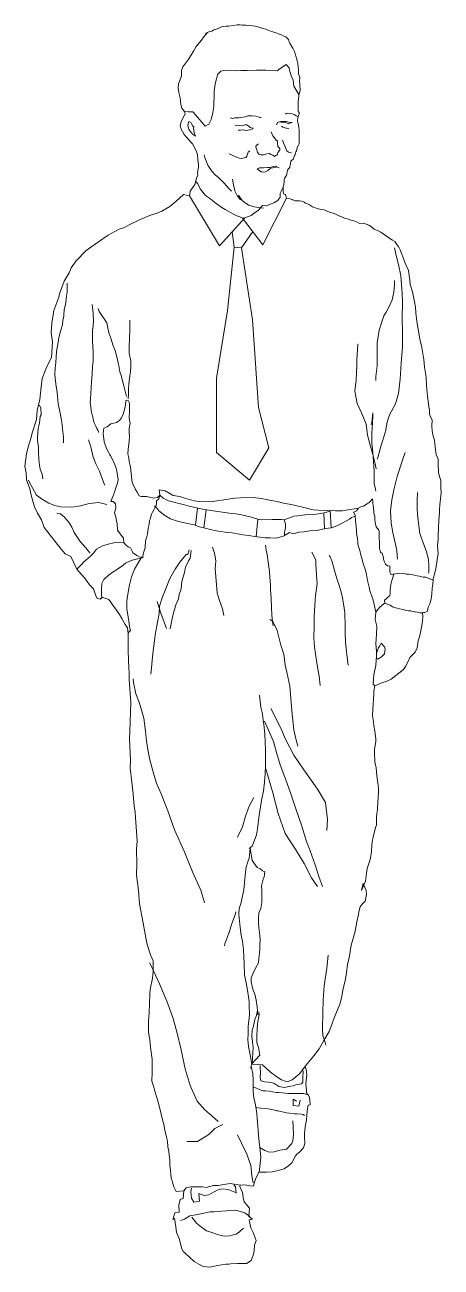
# Model space of a CAD drawing. Header units: millimetres. Extents: x 1877.21 to 1877.81, y 899.86 to 901.64.
import ezdxf

# ---------------------------------------------------------------- set-up
doc = ezdxf.new("R2010")
doc.units = ezdxf.units.MM
doc.layers.get('0').update_dxf_attribs({"lineweight": 9})

# ---------------------------------------------------------------- blocks, each defined once
blk = doc.blocks.new('A$C30DF42F8')
for p, q in [((0.2783, 1.4616), (0.2354, 1.5331)), ((0.3404, 1.4627), (0.3739, 1.5295)), ((0.3147, 1.5014), (0.2783, 1.4616)), ((0.3114, 1.5009), (0.3404, 1.4627)), ((0.2993, 1.4595), (0.2965, 1.4815)), ((0.3259, 1.4818), (0.3099, 1.4585)), ((0.3099, 1.4585), (0.2993, 1.4595)), ((0.247, 1.0862), (0.2442, 1.0616)), ((0.2591, 1.0838), (0.2561, 1.0577)), ((0.3332, 1.0705), (0.3308, 1.0452)), ((0.3824, 1.0738), (0.3706, 1.0694)), ((0.4273, 1.0791), (0.4286, 1.0565)), ((0.4365, 1.0825), (0.438, 1.058)), ((0.3786, 1.0512), (0.3714, 1.0471)), ((0.5059, 0.8706), (0.5102, 0.8734)), ((0.5102, 0.8734), (0.5143, 0.8775)), ((0.5143, 0.8775), (0.515, 0.8843))]:
    blk.add_line(p, q)
for points in [[(0.2585, 1.7641), (0.2594, 1.7655), (0.2632, 1.7674), (0.2649, 1.7679), (0.2674, 1.7685), (0.2704, 1.7704), (0.2729, 1.771), (0.2762, 1.7724), (0.2811, 1.7746), (0.2833, 1.7751), (0.288, 1.7759), (0.291, 1.7759), (0.2982, 1.7765), (0.3037, 1.7776), (0.3078, 1.7776), (0.3114, 1.7773), (0.3158, 1.7773), (0.3257, 1.7762), (0.3299, 1.7759), (0.3332, 1.7746), (0.3403, 1.7724), (0.3444, 1.7713), (0.3467, 1.7704), (0.3511, 1.7685), (0.3544, 1.7674), (0.3601, 1.7657), (0.3629, 1.7646), (0.367, 1.7633), (0.3703, 1.7616), (0.3731, 1.7602), (0.3747, 1.7591), (0.3769, 1.7564), (0.3775, 1.7545), (0.3791, 1.7512), (0.3822, 1.7456), (0.3833, 1.7443), (0.3855, 1.7393), (0.3871, 1.7346), (0.3877, 1.7327), (0.3888, 1.7288), (0.3891, 1.7272), (0.3902, 1.7231), (0.3904, 1.722), (0.391, 1.7173), (0.3913, 1.7126), (0.3915, 1.7107), (0.3915, 1.7087), (0.3915, 1.7074), (0.3932, 1.7024), (0.3932, 1.7021), (0.3929, 1.6975), (0.3932, 1.692), (0.3937, 1.6831), (0.3918, 1.6771), (0.3913, 1.6713), (0.391, 1.6685), (0.391, 1.6644), (0.391, 1.6595), (0.391, 1.6542), (0.3915, 1.6531), (0.3924, 1.652), (0.3924, 1.6501), (0.391, 1.6471), (0.3904, 1.6432), (0.3899, 1.6413), (0.3904, 1.6385), (0.391, 1.6361), (0.3913, 1.6339), (0.3918, 1.6306), (0.3921, 1.627), (0.3921, 1.6212), (0.3924, 1.6187), (0.3924, 1.6165), (0.3924, 1.6116), (0.3924, 1.6074), (0.3915, 1.6052), (0.3896, 1.6022), (0.3885, 1.5975), (0.3877, 1.5959), (0.3863, 1.5923), (0.3852, 1.5895), (0.3841, 1.5859), (0.3802, 1.5824), (0.38, 1.5793), (0.3794, 1.5769), (0.3789, 1.5738), (0.3778, 1.5727), (0.3772, 1.5714), (0.3758, 1.5697), (0.3742, 1.562), (0.3725, 1.5601), (0.3714, 1.5576), (0.3709, 1.5557), (0.3709, 1.5535), (0.3703, 1.5488), (0.3695, 1.546), (0.3695, 1.5441), (0.3695, 1.5422), (0.3695, 1.5389), (0.3698, 1.5356), (0.372, 1.535), (0.3728, 1.5342), (0.3739, 1.5295), (0.378, 1.5292), (0.3805, 1.5281), (0.3824, 1.527), (0.3838, 1.527), (0.3863, 1.5259), (0.3891, 1.5259), (0.3929, 1.5256), (0.3959, 1.5251), (0.3992, 1.5237), (0.4014, 1.5226), (0.4042, 1.5215), (0.407, 1.5199), (0.4111, 1.5171), (0.4193, 1.5144), (0.424, 1.5135), (0.4282, 1.5127), (0.4331, 1.5105), (0.4372, 1.5089), (0.4408, 1.508), (0.4444, 1.5067), (0.4494, 1.5042), (0.4554, 1.5017), (0.4573, 1.5009), (0.4628, 1.4995), (0.4648, 1.4987), (0.4703, 1.497), (0.475, 1.4954), (0.4785, 1.4934), (0.4838, 1.494), (0.4879, 1.4926), (0.492, 1.491), (0.4959, 1.4885), (0.4995, 1.4854), (0.505, 1.4827), (0.5088, 1.481), (0.522, 1.472), (0.5256, 1.4695), (0.5292, 1.4678), (0.532, 1.4631), (0.5347, 1.4593), (0.5369, 1.4557), (0.5391, 1.4494), (0.5421, 1.4417), (0.5438, 1.4367), (0.5487, 1.426), (0.5507, 1.4122), (0.5512, 1.4062), (0.5545, 1.3957), (0.5567, 1.3836), (0.5587, 1.3734), (0.5589, 1.3654), (0.5606, 1.353), (0.5622, 1.3423), (0.5647, 1.3282), (0.5677, 1.3161), (0.5705, 1.2988), (0.5713, 1.2878), (0.5738, 1.2737), (0.5744, 1.261), (0.5757, 1.2467), (0.5777, 1.231), (0.5785, 1.2269), (0.5788, 1.2225), (0.5785, 1.2206), (0.5807, 1.2159), (0.5823, 1.2123), (0.5821, 1.2032), (0.5826, 1.1969), (0.5837, 1.1892), (0.5856, 1.1831), (0.5867, 1.174), (0.5876, 1.1658), (0.5881, 1.163), (0.5912, 1.1559), (0.5912, 1.1493), (0.5914, 1.1377), (0.5923, 1.133), (0.5947, 1.1256), (0.595, 1.1154), (0.5953, 1.1077), (0.5945, 1.0992), (0.5934, 1.0909), (0.5931, 1.0843), (0.5931, 1.0793), (0.592, 1.0689), (0.5917, 1.0576), (0.5912, 1.0463), (0.5912, 1.0422), (0.59, 1.032), (0.5912, 1.021), (0.5898, 1.0119), (0.5876, 0.9992), (0.5854, 0.9901), (0.584, 0.9843), (0.5832, 0.9766), (0.5826, 0.9714), (0.5818, 0.9629), (0.5812, 0.9565), (0.5796, 0.9502), (0.5766, 0.9444), (0.576, 0.9392), (0.5752, 0.9381), (0.5713, 0.9367), (0.57, 0.9367), (0.568, 0.9364), (0.5647, 0.9364), (0.5617, 0.937), (0.5581, 0.9375), (0.5565, 0.9378), (0.5521, 0.9389), (0.5485, 0.9389), (0.5452, 0.9395), (0.5408, 0.9411), (0.5358, 0.9419), (0.5322, 0.9428), (0.5298, 0.9433), (0.5259, 0.945), (0.5223, 0.9472), (0.5187, 0.9488), (0.5146, 0.9499), (0.5143, 0.9543), (0.5163, 0.956), (0.5193, 0.959), (0.522, 0.9604), (0.5223, 0.9642), (0.5226, 0.9692), (0.5229, 0.9733), (0.5237, 0.9791), (0.5251, 0.9841), (0.5264, 0.9868), (0.527, 0.9901), (0.5278, 0.9918), (0.5322, 0.9926), (0.5361, 0.9929), (0.5421, 0.9926), (0.5454, 0.9918), (0.5493, 0.9915), (0.5526, 0.9912), (0.5573, 0.9901), (0.5609, 0.989), (0.5642, 0.9885), (0.5697, 0.9874), (0.5735, 0.9874), (0.5837, 0.9831)], [(0.2285, 1.6537), (0.2247, 1.6584), (0.223, 1.6636), (0.2219, 1.6732), (0.22, 1.6809), (0.2194, 1.687), (0.2197, 1.6933), (0.2238, 1.7043), (0.2241, 1.7123), (0.2258, 1.7173), (0.2346, 1.7288), (0.2412, 1.7401), (0.2448, 1.7465), (0.2525, 1.7556), (0.2558, 1.7602), (0.261, 1.7666)], [(0.2633, 1.6353), (0.2652, 1.6391), (0.2665, 1.6421), (0.2668, 1.6443), (0.2679, 1.6476), (0.269, 1.6515), (0.2701, 1.6611), (0.2704, 1.6666), (0.2709, 1.6746), (0.2709, 1.6829), (0.272, 1.6928), (0.2737, 1.6988), (0.2748, 1.7035), (0.2756, 1.7065), (0.28, 1.7112), (0.2866, 1.7126), (0.2935, 1.7123), (0.3031, 1.7118), (0.3092, 1.7123), (0.3186, 1.7123), (0.3312, 1.7126), (0.3365, 1.7126), (0.3447, 1.7126), (0.3497, 1.7121), (0.3607, 1.7118), (0.3632, 1.7137), (0.3736, 1.7209), (0.378, 1.7162), (0.378, 1.7154), (0.3783, 1.7126), (0.3813, 1.703), (0.3835, 1.6991), (0.3846, 1.6898), (0.392, 1.6777)], [(0.3351, 0.1366), (0.3301, 0.1275), (0.3277, 0.1203), (0.3268, 0.1159), (0.3221, 0.1162), (0.3144, 0.1178), (0.3081, 0.1173), (0.3073, 0.1154), (0.3111, 0.1066), (0.3122, 0.0997), (0.3136, 0.0936), (0.3213, 0.0843), (0.3205, 0.0727), (0.3254, 0.0686), (0.3208, 0.0677), (0.3224, 0.0608), (0.323, 0.0562), (0.3263, 0.0498), (0.3307, 0.0383), (0.3285, 0.0314), (0.3279, 0.0234), (0.3266, 0.0171), (0.3235, 0.0096), (0.3169, 0.005), (0.3084, 0.005), (0.304, 0.005), (0.2946, 0.0047), (0.2916, 0.0044), (0.2872, 0.0041), (0.2811, 0.0033), (0.2759, 0.0025), (0.2646, 0), (0.2552, 0.0008), (0.2486, 0.0044), (0.242, 0.0083), (0.2357, 0.0138), (0.2288, 0.0204), (0.2266, 0.0226), (0.2238, 0.0275), (0.2225, 0.0339), (0.2205, 0.041), (0.217, 0.0496), (0.2159, 0.0578), (0.2142, 0.0702), (0.2115, 0.068), (0.2145, 0.0779), (0.2205, 0.0785), (0.2203, 0.0889), (0.2219, 0.0966), (0.2266, 0.0983), (0.2274, 0.1093), (0.2164, 0.1082), (0.2159, 0.109), (0.2131, 0.1151), (0.212, 0.1181), (0.2112, 0.1217), (0.2106, 0.1236), (0.2093, 0.1275), (0.2087, 0.1324), (0.2084, 0.1385), (0.2073, 0.1462), (0.2071, 0.1536), (0.2062, 0.1608), (0.2057, 0.166), (0.2046, 0.1724), (0.2038, 0.1803), (0.2026, 0.1861), (0.2002, 0.196), (0.1988, 0.2043), (0.1963, 0.2128), (0.1933, 0.225), (0.1908, 0.236), (0.1889, 0.2426), (0.1861, 0.2506), (0.1839, 0.2588), (0.1817, 0.266), (0.182, 0.2786), (0.182, 0.2976), (0.1803, 0.3111), (0.1787, 0.3249), (0.177, 0.3367), (0.177, 0.3522), (0.1776, 0.3643), (0.1781, 0.3769), (0.1787, 0.3913), (0.1792, 0.3973), (0.1823, 0.4136), (0.1837, 0.4229), (0.1837, 0.4383), (0.1795, 0.4471), (0.1748, 0.4615), (0.1729, 0.4711), (0.1691, 0.4923), (0.1641, 0.5201), (0.1627, 0.5391), (0.1594, 0.5611), (0.1602, 0.5768), (0.1597, 0.5978), (0.1608, 0.6101), (0.158, 0.6429), (0.1578, 0.6517), (0.1564, 0.6597), (0.155, 0.6771), (0.1528, 0.6941), (0.1506, 0.714), (0.1509, 0.7252), (0.1495, 0.7558), (0.1501, 0.766), (0.1509, 0.7946), (0.1517, 0.8073), (0.149, 0.8412), (0.149, 0.8489), (0.1481, 0.8681), (0.1479, 0.8827), (0.1476, 0.9064), (0.147, 0.9147), (0.1432, 0.9196), (0.1388, 0.9282), (0.1352, 0.9339), (0.1311, 0.9403), (0.1258, 0.9472), (0.1203, 0.9554), (0.1159, 0.9568), (0.1104, 0.9585), (0.1079, 0.9557), (0.1035, 0.9568), (0.1008, 0.9618), (0.0983, 0.9706), (0.0925, 0.9763), (0.0856, 0.9857), (0.0804, 0.9918), (0.0743, 0.9987), (0.0658, 1.0168), (0.0578, 1.0207), (0.0518, 1.0273), (0.0432, 1.0383), (0.0278, 1.0584), (0.0237, 1.0691), (0.0179, 1.0791), (0.014, 1.0879), (0.0116, 1.0958), (0.0085, 1.1066), (0.0072, 1.1135), (0.0025, 1.1267), (0.0019, 1.1366), (0, 1.146), (0.0025, 1.1636), (0.0044, 1.1721), (0.0085, 1.1859), (0.0105, 1.1936), (0.0165, 1.2131), (0.0176, 1.2258), (0.0212, 1.2415), (0.0234, 1.2594), (0.0248, 1.2715), (0.03, 1.2847), (0.0333, 1.2924), (0.038, 1.3018), (0.0396, 1.3238), (0.0374, 1.3368), (0.0385, 1.3508), (0.0413, 1.369), (0.0485, 1.3877), (0.0496, 1.3927), (0.0564, 1.4106), (0.0633, 1.4229), (0.0661, 1.4301), (0.0732, 1.44), (0.0876, 1.4549), (0.1055, 1.467), (0.1189, 1.4766), (0.1349, 1.4854), (0.1426, 1.4874), (0.149, 1.4912), (0.1638, 1.4984), (0.1795, 1.5053), (0.1894, 1.5083), (0.196, 1.5111), (0.2073, 1.5179), (0.2159, 1.5248), (0.2269, 1.5347), (0.2354, 1.5331), (0.2365, 1.5397), (0.2431, 1.5491), (0.2456, 1.5581), (0.2473, 1.5623), (0.247, 1.5664), (0.2484, 1.5738), (0.2481, 1.578), (0.2475, 1.5843), (0.247, 1.5923), (0.2445, 1.5983), (0.2398, 1.6071), (0.2373, 1.6096), (0.231, 1.6168), (0.2277, 1.6206), (0.223, 1.6295), (0.2222, 1.6336), (0.2233, 1.6388), (0.2291, 1.6507), (0.2285, 1.6537), (0.2335, 1.6531), (0.2401, 1.6529), (0.2439, 1.649), (0.2576, 1.6326), (0.2633, 1.6353)], [(0.242, 1.6314), (0.2398, 1.6333), (0.239, 1.6355), (0.2379, 1.6372), (0.2346, 1.6394), (0.234, 1.6372), (0.2332, 1.6339), (0.2346, 1.6278), (0.2368, 1.625), (0.2395, 1.6212), (0.2439, 1.6184), (0.2426, 1.6223), (0.2417, 1.6253), (0.2415, 1.6275), (0.2412, 1.6297), (0.2412, 1.6311)], [(0.3378, 1.6449), (0.3367, 1.6449), (0.3334, 1.646), (0.3301, 1.6468), (0.3252, 1.6473), (0.3213, 1.6476), (0.3188, 1.6473), (0.3155, 1.646), (0.3089, 1.6451), (0.3062, 1.6446), (0.3026, 1.6443), (0.3004, 1.6443), (0.2974, 1.6438), (0.2935, 1.6443)], [(0.3596, 1.6344), (0.3615, 1.6377), (0.3659, 1.6394), (0.3684, 1.6391), (0.3703, 1.6391), (0.3736, 1.6394), (0.3794, 1.6377), (0.3822, 1.6377), (0.3805, 1.6372), (0.3775, 1.6358), (0.3739, 1.6372), (0.3714, 1.6377), (0.3654, 1.6385)], [(0.3725, 1.6498), (0.3731, 1.6501), (0.3736, 1.6509), (0.3753, 1.6512), (0.3794, 1.6509), (0.3824, 1.6504), (0.3849, 1.6493), (0.388, 1.6476), (0.3899, 1.6465)], [(0.3241, 1.63), (0.3224, 1.6306), (0.3202, 1.6328), (0.3172, 1.6347), (0.3147, 1.6347), (0.3131, 1.6341), (0.3106, 1.6333), (0.3073, 1.6336), (0.3045, 1.6339), (0.3009, 1.6336)], [(0.3266, 1.6303), (0.3257, 1.6289), (0.3219, 1.6275), (0.3161, 1.6264), (0.3147, 1.627), (0.3122, 1.6272), (0.3084, 1.6267), (0.3048, 1.6267)], [(0.3599, 1.6118), (0.3582, 1.614), (0.3566, 1.6162), (0.3546, 1.6187), (0.3533, 1.6223), (0.3522, 1.6245)], [(0.3668, 1.6325), (0.3687, 1.6311), (0.3706, 1.6306), (0.3731, 1.6297), (0.3739, 1.6297), (0.3775, 1.6292)], [(0.361, 1.6124), (0.3615, 1.6088), (0.3618, 1.6036), (0.3648, 1.6005), (0.3645, 1.5981), (0.3618, 1.5948), (0.3615, 1.5923), (0.3604, 1.5909), (0.359, 1.5906), (0.3568, 1.5893), (0.3546, 1.5909), (0.3519, 1.5923), (0.3497, 1.5934), (0.3458, 1.5928), (0.3411, 1.5915), (0.3373, 1.5915), (0.3348, 1.5926), (0.3326, 1.5956), (0.331, 1.6), (0.3301, 1.6025), (0.3304, 1.6041), (0.3321, 1.6058), (0.334, 1.6074)], [(0.3684, 1.6127), (0.3706, 1.6063), (0.3728, 1.6022), (0.3745, 1.5975), (0.3769, 1.5953), (0.3802, 1.5945), (0.3811, 1.5945)], [(0.2954, 1.5394), (0.2921, 1.543), (0.2883, 1.5474), (0.2853, 1.5507), (0.2792, 1.5568), (0.2767, 1.5592), (0.2726, 1.5623), (0.2676, 1.5681), (0.2618, 1.5766), (0.2574, 1.5876), (0.2563, 1.5917)], [(0.3219, 1.5972), (0.3194, 1.5953), (0.3186, 1.5926), (0.3175, 1.5898), (0.3166, 1.5884), (0.3161, 1.5876), (0.3095, 1.5865), (0.3065, 1.5868), (0.3042, 1.5879), (0.2976, 1.5906), (0.2921, 1.5928)], [(0.3637, 1.573), (0.3626, 1.5733), (0.3593, 1.5744), (0.3555, 1.5747), (0.3502, 1.5736), (0.3469, 1.5733), (0.3414, 1.573), (0.3356, 1.573), (0.3321, 1.5716), (0.3378, 1.5675), (0.3395, 1.5675), (0.3417, 1.5669), (0.3442, 1.5675), (0.3475, 1.5692), (0.3505, 1.5716), (0.3522, 1.5725), (0.3544, 1.573), (0.3566, 1.5733), (0.3588, 1.5741), (0.3604, 1.5752)], [(0.2444, 1.5536), (0.2475, 1.5499), (0.2508, 1.543), (0.2585, 1.5336)], [(0.3089, 1.5273), (0.3081, 1.5279), (0.3067, 1.5292), (0.3042, 1.5323), (0.3015, 1.5372), (0.3001, 1.5402), (0.2993, 1.5444), (0.2985, 1.5485), (0.2968, 1.557)], [(0.2585, 1.5336), (0.264, 1.5298), (0.2737, 1.5221), (0.2817, 1.516), (0.2866, 1.5133), (0.2982, 1.5067), (0.3029, 1.5044), (0.3073, 1.5028), (0.3114, 1.5009), (0.3147, 1.5014), (0.3235, 1.505), (0.3277, 1.508), (0.3343, 1.5124), (0.3392, 1.5185), (0.34, 1.5193), (0.3453, 1.5188), (0.3571, 1.5232), (0.3618, 1.5262), (0.3651, 1.5309), (0.3651, 1.5367), (0.3695, 1.5451)], [(0.3411, 1.5152), (0.3376, 1.5157), (0.3279, 1.5174), (0.3197, 1.5196), (0.3109, 1.5262), (0.3056, 1.5339)], [(0.3099, 1.4585), (0.3256, 1.3553), (0.3341, 1.2301), (0.3488, 1.1722), (0.3214, 1.1259), (0.2741, 1.1659), (0.2741, 1.2722), (0.2899, 1.369), (0.2993, 1.4595)], [(0.5284, 1.4587), (0.5311, 1.4477), (0.5344, 1.4345), (0.5377, 1.4185), (0.5397, 1.3932), (0.5402, 1.3819), (0.5397, 1.3563), (0.5399, 1.3392), (0.5402, 1.3169), (0.538, 1.2933), (0.5366, 1.2704), (0.5344, 1.25), (0.53, 1.2354), (0.5215, 1.2195), (0.5182, 1.2096), (0.516, 1.1974), (0.5119, 1.1831), (0.5094, 1.176), (0.5047, 1.1583), (0.5039, 1.1559)], [(0.0603, 1.4081), (0.0603, 1.4062), (0.0603, 1.4034), (0.0603, 1.3998), (0.0606, 1.3973), (0.0603, 1.3949), (0.0597, 1.3894), (0.0592, 1.3852), (0.0586, 1.3803), (0.0578, 1.3753), (0.0564, 1.3701), (0.0562, 1.3676), (0.0559, 1.3649), (0.0556, 1.3607), (0.0545, 1.3544), (0.0537, 1.3483), (0.0515, 1.3409), (0.0487, 1.3302), (0.0476, 1.3233), (0.0454, 1.3103), (0.0446, 1.3021), (0.0441, 1.2944), (0.0432, 1.2864), (0.0427, 1.2778), (0.0435, 1.2715), (0.0449, 1.2605), (0.046, 1.2514), (0.0471, 1.2407), (0.0476, 1.2357), (0.0504, 1.222), (0.0523, 1.2118), (0.0529, 1.2093), (0.054, 1.1994), (0.0553, 1.1881), (0.0553, 1.1793)], [(0.5286, 1.4119), (0.5286, 1.41), (0.5286, 1.4062), (0.5278, 1.3951), (0.5251, 1.3841), (0.522, 1.3764), (0.5165, 1.3665), (0.5135, 1.3613), (0.5108, 1.3541), (0.5066, 1.3409), (0.505, 1.3318), (0.5039, 1.3227), (0.5039, 1.3156), (0.5039, 1.3081), (0.5036, 1.2977), (0.5036, 1.2897), (0.5028, 1.2822), (0.5019, 1.2745), (0.5017, 1.2688)], [(0.106, 1.1944), (0.1044, 1.1974), (0.103, 1.1999), (0.1013, 1.2035), (0.0997, 1.2074), (0.0983, 1.2109), (0.0972, 1.2167), (0.0964, 1.2195), (0.095, 1.2255), (0.0944, 1.2313), (0.0936, 1.2374), (0.0939, 1.2423), (0.0942, 1.2503), (0.0947, 1.2575), (0.0955, 1.2671), (0.0964, 1.2778), (0.0969, 1.2886), (0.0975, 1.2963), (0.0975, 1.3029), (0.0977, 1.3092), (0.0969, 1.3255), (0.0969, 1.3384), (0.0969, 1.3412), (0.0977, 1.3459), (0.0977, 1.3489), (0.0983, 1.3533), (0.0975, 1.3649), (0.0964, 1.3775)], [(0.1454, 1.2459), (0.144, 1.2517), (0.1415, 1.2613), (0.1377, 1.2759), (0.136, 1.2811), (0.1346, 1.2897), (0.1322, 1.3007), (0.1289, 1.3117), (0.1264, 1.3183), (0.1228, 1.3293), (0.12, 1.337), (0.1198, 1.3395), (0.1192, 1.3414), (0.117, 1.3514), (0.1063, 1.3676), (0.1049, 1.3717)], [(0.1476, 1.2426), (0.1481, 1.2487), (0.1484, 1.2569), (0.1487, 1.2633), (0.1503, 1.2756), (0.1509, 1.2811), (0.1514, 1.2891), (0.1514, 1.2963), (0.149, 1.3079), (0.149, 1.3158), (0.1498, 1.3304), (0.1503, 1.3403), (0.1501, 1.3549)], [(0.4766, 1.3208), (0.4763, 1.3205), (0.4755, 1.3125), (0.4747, 1.2985), (0.4747, 1.2908), (0.4741, 1.2798), (0.4736, 1.269), (0.4717, 1.2536), (0.4752, 1.236), (0.4816, 1.2222), (0.4879, 1.206), (0.4901, 1.1906), (0.4937, 1.176), (0.4978, 1.1628), (0.5008, 1.1493), (0.5022, 1.1421)], [(0.0259, 1.1278), (0.0248, 1.1347), (0.0218, 1.1418), (0.0207, 1.1473), (0.0201, 1.1564), (0.0193, 1.1661), (0.0193, 1.174), (0.0182, 1.1829), (0.0182, 1.187), (0.019, 1.1999), (0.0207, 1.2076), (0.0218, 1.217), (0.0234, 1.2195), (0.0229, 1.2291), (0.0209, 1.2335)], [(0.1437, 1.2335), (0.144, 1.2352), (0.1443, 1.2376), (0.1443, 1.2401), (0.1454, 1.2404), (0.1476, 1.2401), (0.1495, 1.2365), (0.1495, 1.2335), (0.1495, 1.2302), (0.1495, 1.2266), (0.1495, 1.2242), (0.149, 1.2148), (0.1506, 1.2074), (0.149, 1.2007), (0.149, 1.1947), (0.1495, 1.1884), (0.149, 1.182), (0.1479, 1.1699), (0.1473, 1.1639), (0.1487, 1.1581), (0.149, 1.1528), (0.1509, 1.1451), (0.1525, 1.1311), (0.1536, 1.1228), (0.158, 1.1129), (0.1608, 1.1088), (0.1636, 1.1038), (0.1649, 1.1033), (0.1666, 1.1027), (0.1696, 1.1027), (0.174, 1.1025), (0.1762, 1.1022), (0.1845, 1.1005), (0.1897, 1.1014), (0.193, 1.1044), (0.1916, 1.0994), (0.1883, 1.0967), (0.1883, 1.092), (0.1875, 1.0881), (0.1864, 1.0876), (0.1848, 1.0848), (0.1825, 1.0802), (0.1812, 1.0774), (0.179, 1.0702), (0.1784, 1.0683), (0.1776, 1.0631), (0.1765, 1.0573), (0.1754, 1.0493), (0.1737, 1.0435), (0.1726, 1.0391), (0.1718, 1.0303), (0.1718, 1.0295), (0.1696, 1.0223), (0.1688, 1.0174), (0.1685, 1.0149), (0.166, 1.0154), (0.1602, 1.0182), (0.1569, 1.0207), (0.1545, 1.0223), (0.1536, 1.0245), (0.1509, 1.0292), (0.1476, 1.0306), (0.1451, 1.0325), (0.1415, 1.0364), (0.141, 1.0433), (0.139, 1.0457), (0.1327, 1.0545), (0.1322, 1.0634), (0.13, 1.073), (0.1283, 1.0796), (0.13, 1.0859), (0.1297, 1.0923), (0.1264, 1.0956), (0.1231, 1.0956), (0.1256, 1.1025), (0.1286, 1.1102), (0.1305, 1.1165), (0.1324, 1.1217), (0.1333, 1.1272), (0.1316, 1.1388), (0.1308, 1.1418), (0.1289, 1.1471), (0.1264, 1.1537), (0.1223, 1.1608), (0.1211, 1.1633), (0.1192, 1.1672), (0.1167, 1.1716), (0.1132, 1.1809), (0.1121, 1.1928), (0.1129, 1.2005), (0.1176, 1.2024), (0.1231, 1.2065), (0.1308, 1.2085), (0.1355, 1.2115), (0.1382, 1.2151), (0.1412, 1.2217), (0.1437, 1.2335)], [(0.5017, 1.1102), (0.5014, 1.1132), (0.4997, 1.1212), (0.4995, 1.1303), (0.4995, 1.138), (0.4992, 1.146), (0.4978, 1.1652), (0.497, 1.1716), (0.4962, 1.1787), (0.4962, 1.1928), (0.497, 1.2082), (0.4978, 1.2175), (0.4978, 1.2225), (0.497, 1.2181), (0.4964, 1.2082), (0.4951, 1.2054)], [(0.0909, 1.184), (0.0942, 1.1738), (0.0975, 1.1589), (0.1016, 1.1495), (0.1068, 1.1391), (0.1137, 1.1195), (0.114, 1.1187)], [(0.5328, 1.0132), (0.5325, 1.0185), (0.532, 1.0256), (0.5295, 1.0364), (0.5262, 1.0512), (0.5237, 1.0647), (0.5229, 1.0824), (0.5248, 1.098), (0.5275, 1.1124), (0.5325, 1.1311), (0.5399, 1.1548), (0.5438, 1.1655)], [(0.117, 1.0914), (0.106, 1.0942), (0.092, 1.0928), (0.0796, 1.0892), (0.0672, 1.0873), (0.0515, 1.0881), (0.0427, 1.0898), (0.0341, 1.0934), (0.0251, 1.0986), (0.0165, 1.1044), (0.0113, 1.114), (0.0063, 1.1239), (0.005, 1.1261)], [(0.4772, 1.0862), (0.4593, 1.0832), (0.454, 1.0821), (0.4441, 1.0824), (0.4298, 1.0826), (0.4196, 1.0832), (0.4122, 1.0835), (0.397, 1.0873), (0.383, 1.0909), (0.3698, 1.0934), (0.361, 1.0956), (0.3475, 1.098), (0.3384, 1.0997), (0.3263, 1.1014), (0.3084, 1.1008), (0.3004, 1.1005), (0.2844, 1.0978), (0.2745, 1.0964), (0.2687, 1.0956), (0.2533, 1.095), (0.2423, 1.0967), (0.2288, 1.1005), (0.2216, 1.1027), (0.2123, 1.1041), (0.2004, 1.1107), (0.1919, 1.1124), (0.193, 1.1044), (0.198, 1.1005), (0.2054, 1.0964), (0.2131, 1.0945), (0.22, 1.0928), (0.2269, 1.0914), (0.2329, 1.0892), (0.2431, 1.087), (0.2544, 1.0846), (0.266, 1.0826), (0.2861, 1.0796), (0.2954, 1.0785), (0.3018, 1.0777), (0.3098, 1.0766), (0.3221, 1.0735), (0.3332, 1.0705), (0.3389, 1.0694), (0.3535, 1.0697), (0.3654, 1.0697), (0.367, 1.0697), (0.3706, 1.0694), (0.3725, 1.0634), (0.3725, 1.0581), (0.3714, 1.051), (0.3714, 1.0471), (0.3706, 1.0466), (0.3615, 1.0435), (0.3579, 1.0433), (0.3502, 1.0435), (0.3436, 1.0435), (0.3285, 1.0455), (0.3232, 1.0463), (0.3122, 1.0477), (0.307, 1.049), (0.2963, 1.0507), (0.2897, 1.0512), (0.2767, 1.0532), (0.274, 1.0537), (0.2649, 1.0554), (0.2577, 1.0573), (0.2497, 1.0595), (0.2423, 1.0623), (0.2351, 1.0634), (0.2197, 1.0669), (0.2084, 1.0708), (0.2002, 1.0757), (0.1916, 1.0821), (0.1886, 1.0862), (0.1856, 1.0892)], [(0.5771, 0.9929), (0.5779, 0.9948), (0.5779, 1.0031), (0.5771, 1.0127), (0.5744, 1.0237), (0.5711, 1.0325), (0.565, 1.0499), (0.562, 1.0724), (0.5609, 1.0848), (0.5609, 1.0967), (0.5617, 1.1085)], [(0.5278, 0.9918), (0.5262, 0.9915), (0.524, 0.9912), (0.5231, 0.9912), (0.5229, 0.9926), (0.522, 0.9945), (0.5218, 0.9976), (0.5218, 0.9995), (0.5218, 1.0028), (0.5212, 1.0028), (0.5187, 1.0036), (0.5157, 1.0058), (0.5146, 1.0083), (0.5138, 1.0102), (0.513, 1.013), (0.513, 1.0143), (0.5124, 1.0168), (0.5121, 1.0185), (0.5108, 1.0215), (0.5097, 1.0221), (0.5085, 1.0229), (0.508, 1.0256), (0.5077, 1.0262), (0.5072, 1.0284), (0.5069, 1.0331), (0.5069, 1.0339), (0.5069, 1.0386), (0.5066, 1.0422), (0.5066, 1.0452), (0.5066, 1.0471), (0.5066, 1.0515), (0.5066, 1.0532), (0.5063, 1.0545), (0.5025, 1.0592), (0.5011, 1.0653), (0.5003, 1.0705), (0.5003, 1.0746), (0.4992, 1.0788), (0.4992, 1.0821), (0.4986, 1.0846), (0.4984, 1.0865), (0.4981, 1.0901), (0.4978, 1.0931), (0.4978, 1.0953), (0.497, 1.0994), (0.4959, 1.098), (0.4948, 1.0967), (0.4923, 1.0942), (0.4896, 1.092), (0.4843, 1.0887), (0.4835, 1.0887), (0.4805, 1.0879), (0.4772, 1.0862), (0.4741, 1.0824), (0.4706, 1.0804), (0.47, 1.0802), (0.4725, 1.076), (0.4725, 1.0727), (0.4728, 1.07), (0.4728, 1.0675), (0.4733, 1.0639), (0.4736, 1.0606), (0.4741, 1.0534), (0.4741, 1.0523), (0.4744, 1.0501), (0.4755, 1.0422), (0.4761, 1.0383), (0.4763, 1.0347), (0.4772, 1.0311), (0.4791, 1.0254), (0.4805, 1.019), (0.4818, 1.0143), (0.4827, 1.0102), (0.484, 1.0069), (0.4871, 0.9973), (0.4884, 0.9909), (0.4901, 0.9824), (0.4923, 0.973), (0.4934, 0.9678), (0.4975, 0.9565), (0.4995, 0.948), (0.5017, 0.9373), (0.5033, 0.9392), (0.505, 0.9417), (0.5069, 0.9439), (0.5108, 0.9472), (0.5146, 0.9499)], [(0.0936, 1.0223), (0.0928, 1.0223), (0.087, 1.0292), (0.0834, 1.0336), (0.0793, 1.0383), (0.0705, 1.0512), (0.0672, 1.0587), (0.0636, 1.0647), (0.0567, 1.073), (0.0509, 1.0777), (0.0457, 1.0791)], [(0.3786, 1.0512), (0.3838, 1.0493), (0.3921, 1.0518), (0.3995, 1.0523), (0.4075, 1.0534), (0.4174, 1.0543), (0.4301, 1.0567), (0.4386, 1.0581), (0.446, 1.0606), (0.4518, 1.0634), (0.4609, 1.0686), (0.4642, 1.0705), (0.4672, 1.0727), (0.4723, 1.0746)], [(0.3824, 1.0738), (0.3844, 1.0744), (0.3904, 1.0752), (0.4003, 1.0763), (0.4122, 1.0771), (0.4204, 1.0779), (0.4304, 1.0796), (0.4382, 1.0825)], [(0.1414, 1.0373), (0.1272, 1.0366), (0.1189, 1.0344), (0.1112, 1.0322), (0.1024, 1.0273), (0.0983, 1.0215), (0.0939, 1.0171), (0.0873, 1.0116), (0.0845, 1.0091), (0.0812, 1.0055), (0.0741, 0.9989)], [(0.3442, 1.0331), (0.345, 1.0259), (0.3467, 1.0199), (0.348, 1.0094), (0.35, 0.9951), (0.3502, 0.9879), (0.3511, 0.9755), (0.3511, 0.97), (0.3522, 0.9565), (0.3527, 0.9444), (0.3533, 0.9328), (0.3541, 0.9238), (0.3549, 0.9177)], [(0.1101, 0.9568), (0.1096, 0.9648), (0.1096, 0.9695), (0.1099, 0.978), (0.1129, 0.9841), (0.1192, 0.9896), (0.1264, 0.9951), (0.1324, 0.9989), (0.1385, 1.0028), (0.144, 1.0072), (0.1509, 1.0108), (0.1569, 1.0124), (0.1662, 1.0146)], [(0.1475, 0.9078), (0.1512, 0.9108), (0.1498, 0.9163), (0.1487, 0.9243), (0.1473, 0.9334), (0.1457, 0.9414), (0.1459, 0.9521), (0.1465, 0.9568), (0.1479, 0.9656), (0.1498, 0.9763), (0.1523, 0.9879), (0.1569, 0.9989), (0.163, 1.0091), (0.1671, 1.0163)], [(0.2349, 1.0262), (0.2329, 1.0196), (0.2305, 1.0196), (0.2214, 1.0086), (0.2148, 0.9989), (0.2071, 0.9852), (0.201, 0.9695), (0.1969, 0.9593), (0.1927, 0.9458), (0.1922, 0.9353), (0.1897, 0.9229), (0.1864, 0.9048), (0.1859, 0.8998), (0.1831, 0.8783), (0.182, 0.8681), (0.1812, 0.8577), (0.1801, 0.8483)], [(0.2376, 1.0256), (0.2365, 1.0146), (0.234, 1.0108), (0.2299, 1.0014), (0.2283, 0.994), (0.2247, 0.981), (0.2233, 0.9706), (0.2208, 0.9623), (0.2197, 0.9565), (0.2161, 0.9477), (0.2123, 0.9342), (0.2106, 0.9282), (0.2076, 0.9133)], [(0.2685, 1.0303), (0.2712, 1.0215), (0.2729, 1.0108), (0.2723, 0.9992), (0.2734, 0.9824), (0.2751, 0.9645), (0.2784, 0.9538), (0.2825, 0.9419), (0.2844, 0.9323)], [(0.4105, 1.0229), (0.416, 1.0119), (0.4163, 1.0061), (0.4166, 0.9976), (0.4177, 0.9835), (0.418, 0.9783), (0.4155, 0.9604), (0.4152, 0.9549), (0.4147, 0.9461), (0.4138, 0.9317), (0.4138, 0.924), (0.4136, 0.9169), (0.4133, 0.9004), (0.4144, 0.8871), (0.4158, 0.8775), (0.4182, 0.8613), (0.4191, 0.8563), (0.4207, 0.8458), (0.4224, 0.8323)], [(0.4353, 1.0185), (0.4367, 1.0163), (0.4392, 1.0105), (0.4411, 1.0042), (0.4433, 0.9948), (0.4466, 0.9838), (0.4494, 0.9755), (0.4518, 0.9678), (0.454, 0.9576), (0.4565, 0.9428), (0.4576, 0.9361), (0.4582, 0.9174), (0.4582, 0.9075), (0.4587, 0.8948), (0.4595, 0.8847), (0.4609, 0.8725), (0.4623, 0.8615)], [(0.1894, 0.9527), (0.1944, 0.9356), (0.2026, 0.9136)], [(0.3502, 0.9268), (0.3546, 0.9238), (0.3607, 0.9108), (0.3662, 0.8902), (0.3701, 0.8772), (0.3723, 0.8613), (0.3747, 0.8513), (0.3791, 0.8315), (0.3805, 0.8139), (0.3816, 0.796), (0.3846, 0.7687), (0.3874, 0.7561), (0.3902, 0.7453)], [(0.5017, 0.9373), (0.5011, 0.9265), (0.5033, 0.9172), (0.5028, 0.9059), (0.5019, 0.8921), (0.503, 0.8814), (0.503, 0.8745), (0.503, 0.8745), (0.5017, 0.8607), (0.4989, 0.8478), (0.4981, 0.834), (0.5006, 0.8318)], [(0.5688, 0.9367), (0.5691, 0.9306), (0.5686, 0.9249), (0.5677, 0.918), (0.5658, 0.9081), (0.5642, 0.902), (0.5625, 0.896), (0.5609, 0.8863), (0.5581, 0.88), (0.554, 0.8756), (0.5504, 0.8723), (0.5479, 0.8665), (0.5441, 0.8593), (0.5413, 0.8552), (0.524, 0.8414)], [(0.503, 0.8796), (0.5036, 0.8808), (0.5055, 0.8866), (0.5074, 0.8888), (0.5097, 0.8929), (0.5141, 0.8874), (0.515, 0.8843)], [(0.5059, 0.8706), (0.5041, 0.8706), (0.5028, 0.8712)], [(0.1547, 0.842), (0.1553, 0.8368), (0.1586, 0.8202), (0.1638, 0.807), (0.1699, 0.7853), (0.1726, 0.7671), (0.174, 0.7528), (0.1765, 0.7379), (0.1787, 0.7258), (0.1842, 0.7049), (0.1883, 0.6925), (0.1947, 0.6773), (0.2043, 0.6531), (0.2139, 0.6258), (0.2277, 0.595), (0.2398, 0.5655), (0.2514, 0.5394), (0.2569, 0.5212)], [(0.524, 0.8414), (0.5176, 0.8384), (0.5146, 0.8373), (0.5091, 0.8354), (0.5061, 0.834), (0.5028, 0.8326), (0.5006, 0.8318), (0.4992, 0.8241), (0.4992, 0.8194), (0.4986, 0.8131), (0.4981, 0.8045), (0.4975, 0.7993), (0.497, 0.7891), (0.4984, 0.7803), (0.4992, 0.7745), (0.5003, 0.7671), (0.5019, 0.7561), (0.5019, 0.7519), (0.5, 0.7412), (0.5, 0.7363), (0.5003, 0.723), (0.5014, 0.7189), (0.5025, 0.7151), (0.5033, 0.7032), (0.5047, 0.693), (0.5055, 0.6853), (0.5058, 0.6795), (0.5047, 0.6647), (0.5044, 0.6559), (0.5033, 0.6484), (0.5028, 0.6448), (0.5028, 0.6322), (0.5014, 0.6291), (0.4978, 0.6135), (0.4962, 0.6049), (0.4959, 0.5945), (0.494, 0.5832), (0.4893, 0.5705), (0.4884, 0.5639), (0.4871, 0.5523), (0.4813, 0.5388), (0.484, 0.5493), (0.4843, 0.5476), (0.4882, 0.5388), (0.4887, 0.5331), (0.4865, 0.5237), (0.4824, 0.5196), (0.4794, 0.5154), (0.4774, 0.5083), (0.4769, 0.5047), (0.4747, 0.494), (0.4728, 0.4835), (0.4717, 0.4788), (0.4692, 0.4689), (0.4664, 0.4606), (0.4653, 0.4516), (0.4639, 0.4427), (0.4615, 0.4337), (0.4601, 0.4213), (0.4582, 0.4103), (0.4549, 0.3965), (0.4532, 0.3871), (0.4502, 0.3764), (0.4449, 0.3626), (0.4411, 0.3527), (0.4403, 0.3508), (0.435, 0.3373), (0.4276, 0.3243), (0.421, 0.3122), (0.413, 0.3026), (0.4012, 0.288)], [(0.3208, 0.5991), (0.3249, 0.6024), (0.3277, 0.6096), (0.331, 0.6187), (0.3329, 0.6272), (0.3348, 0.6432), (0.3378, 0.6649), (0.3389, 0.6702), (0.3411, 0.6815), (0.3425, 0.6939), (0.3436, 0.7065), (0.3442, 0.717), (0.3442, 0.7261), (0.3439, 0.7407), (0.3436, 0.7511), (0.3433, 0.7632), (0.3417, 0.7767), (0.3392, 0.7935), (0.3373, 0.8015), (0.3365, 0.8098), (0.3356, 0.8186)], [(0.3516, 0.7996), (0.3665, 0.7701), (0.372, 0.7566), (0.3844, 0.7324), (0.399, 0.7115), (0.4116, 0.6933), (0.4193, 0.6826), (0.4301, 0.6647), (0.4328, 0.6407), (0.4317, 0.6247)], [(0.3428, 0.7811), (0.3555, 0.7522), (0.3599, 0.7365), (0.3651, 0.7189), (0.3731, 0.6974), (0.3797, 0.6787), (0.3871, 0.6572), (0.3959, 0.6311), (0.4028, 0.6093), (0.4078, 0.5956), (0.4149, 0.5755), (0.4202, 0.5589), (0.4254, 0.5446)], [(0.3444, 0.7131), (0.3546, 0.6787), (0.3621, 0.6492), (0.3723, 0.6203), (0.3877, 0.5972), (0.3995, 0.5774), (0.4097, 0.5573), (0.4185, 0.5446)], [(0.3274, 0.6718), (0.3208, 0.6594), (0.3155, 0.6454), (0.3114, 0.63), (0.3042, 0.6154)], [(0.3332, 0.3612), (0.3329, 0.367), (0.3323, 0.3725), (0.3307, 0.3819), (0.3288, 0.3907), (0.326, 0.3976), (0.3238, 0.4081), (0.3235, 0.4138), (0.3266, 0.4207), (0.3299, 0.4276), (0.334, 0.4356), (0.3345, 0.4416), (0.3356, 0.4491), (0.3359, 0.4562), (0.3362, 0.4604), (0.3365, 0.4695), (0.3354, 0.4783), (0.3348, 0.486), (0.3343, 0.4931), (0.3343, 0.4992), (0.3348, 0.5069), (0.3373, 0.5132), (0.3389, 0.5218), (0.3389, 0.5289), (0.3387, 0.5391), (0.3384, 0.5457), (0.3406, 0.5551), (0.342, 0.5587), (0.3433, 0.5655), (0.34, 0.5669), (0.3365, 0.57), (0.3321, 0.5719), (0.3249, 0.5821), (0.323, 0.5939), (0.3221, 0.5994), (0.3208, 0.5854), (0.3188, 0.5801), (0.3166, 0.5722), (0.3155, 0.565), (0.3139, 0.5499), (0.3133, 0.5397), (0.3109, 0.5289), (0.3092, 0.522), (0.3065, 0.5132), (0.3062, 0.5052), (0.3078, 0.4862), (0.3092, 0.4752), (0.3114, 0.4659), (0.3125, 0.4543), (0.3131, 0.4438), (0.3136, 0.4342), (0.3139, 0.418), (0.3164, 0.4067), (0.3183, 0.3962), (0.3197, 0.3866), (0.3208, 0.3797), (0.3208, 0.3753), (0.3213, 0.361), (0.3191, 0.3444), (0.3191, 0.3332), (0.3188, 0.3257), (0.3197, 0.3155), (0.3221, 0.304), (0.3246, 0.2905)], [(0.3018, 0.5085), (0.3007, 0.5039), (0.2957, 0.4904), (0.2924, 0.4805), (0.2891, 0.4717), (0.2861, 0.4628), (0.2853, 0.4598)], [(0.4304, 0.3175), (0.4293, 0.3213), (0.4259, 0.3315), (0.4254, 0.3406), (0.4259, 0.3643), (0.4265, 0.3827), (0.4279, 0.4025), (0.4317, 0.4279), (0.4337, 0.4466)], [(0.1781, 0.4353), (0.1809, 0.4304), (0.1927, 0.4056), (0.2029, 0.3808), (0.2115, 0.3574), (0.2175, 0.3365), (0.2233, 0.3109), (0.2294, 0.2836), (0.2362, 0.2599), (0.2462, 0.2376), (0.2574, 0.225), (0.2674, 0.2164), (0.2764, 0.2084)], [(0.323, 0.2841), (0.3232, 0.2855), (0.3243, 0.2888), (0.3249, 0.2921), (0.3254, 0.2985), (0.326, 0.3073), (0.3263, 0.315), (0.3254, 0.3224), (0.3246, 0.3304), (0.3252, 0.3392), (0.3271, 0.345), (0.3288, 0.3544), (0.331, 0.3601), (0.3329, 0.3679)], [(0.3345, 0.3654), (0.3351, 0.3615), (0.3326, 0.3483), (0.3323, 0.34), (0.3315, 0.3315), (0.3315, 0.3216), (0.334, 0.3142), (0.3362, 0.3031), (0.3247, 0.2907)], [(0.3238, 0.2872), (0.326, 0.2764), (0.3263, 0.2685), (0.3263, 0.261), (0.3266, 0.2514), (0.3274, 0.2423), (0.3299, 0.2324), (0.3318, 0.2197), (0.3321, 0.212), (0.3332, 0.2024), (0.3337, 0.1955), (0.3348, 0.1837), (0.3365, 0.1669), (0.3373, 0.1567), (0.3362, 0.144), (0.3349, 0.1354)], [(0.3246, 0.2905), (0.34, 0.2894), (0.3444, 0.2853), (0.3511, 0.2792), (0.3601, 0.2723), (0.3668, 0.2679), (0.372, 0.266), (0.3764, 0.2657), (0.3822, 0.2682), (0.3877, 0.2723), (0.3926, 0.2767), (0.3959, 0.2808), (0.4012, 0.288)], [(0.4006, 0.2872), (0.4023, 0.283), (0.4031, 0.2753), (0.402, 0.2621), (0.4025, 0.2533), (0.4025, 0.2492), (0.405, 0.2467), (0.4072, 0.2431), (0.4075, 0.239), (0.4078, 0.2324), (0.4053, 0.2318), (0.4039, 0.2238), (0.4034, 0.217), (0.4028, 0.2104), (0.4009, 0.2007), (0.3998, 0.1908), (0.3998, 0.1864), (0.4003, 0.1768), (0.3984, 0.1707), (0.3929, 0.1644), (0.3891, 0.1619), (0.3871, 0.1594), (0.3816, 0.1492), (0.3772, 0.1451), (0.3706, 0.1407), (0.3604, 0.1379), (0.3538, 0.1366), (0.3455, 0.1357), (0.3381, 0.136), (0.3362, 0.1357), (0.3344, 0.1353)], [(0.398, 0.2811), (0.3976, 0.2715), (0.3973, 0.2649), (0.3957, 0.2621), (0.3877, 0.261), (0.3835, 0.2594), (0.3775, 0.2583), (0.3714, 0.2572), (0.3632, 0.2585), (0.356, 0.2635), (0.3483, 0.2649), (0.3428, 0.2654), (0.3373, 0.2665), (0.3367, 0.2715), (0.337, 0.2784), (0.3365, 0.2858), (0.3366, 0.2885)], [(0.4031, 0.247), (0.399, 0.2484), (0.3981, 0.2486), (0.3904, 0.2486), (0.3849, 0.2486), (0.3811, 0.2486), (0.3767, 0.2486), (0.3681, 0.2495), (0.3626, 0.2497), (0.3593, 0.2497), (0.3541, 0.2508), (0.35, 0.2519), (0.3439, 0.2525), (0.3403, 0.2525), (0.3365, 0.2536), (0.3321, 0.2558), (0.3264, 0.2582)], [(0.3937, 0.239), (0.3918, 0.2305), (0.3838, 0.2313), (0.3835, 0.2406), (0.3885, 0.2376)], [(0.4001, 0.2172), (0.3979, 0.2183), (0.3954, 0.2189), (0.3896, 0.2192), (0.3855, 0.2194), (0.3783, 0.2205), (0.3739, 0.2208), (0.3623, 0.2236), (0.3604, 0.2238), (0.3555, 0.225), (0.3508, 0.2263), (0.3475, 0.2266), (0.3428, 0.2269), (0.337, 0.2274), (0.3305, 0.2284)], [(0.2316, 0.1798), (0.247, 0.1798), (0.2632, 0.19), (0.2718, 0.1985), (0.2833, 0.204)], [(0.3833, 0.2095), (0.3838, 0.2004), (0.3841, 0.1892), (0.3833, 0.1809), (0.3816, 0.177), (0.3739, 0.1688), (0.3648, 0.1674), (0.3566, 0.1652), (0.3494, 0.1644), (0.3431, 0.1669), (0.336, 0.1711)], [(0.3266, 0.1206), (0.3246, 0.1305), (0.3232, 0.1454), (0.3175, 0.1619), (0.3098, 0.1773), (0.304, 0.1892)], [(0.2274, 0.1093), (0.2305, 0.1134), (0.2371, 0.1151), (0.2462, 0.1151), (0.2539, 0.1151), (0.2591, 0.114), (0.2698, 0.1167), (0.2762, 0.1167), (0.2844, 0.1181), (0.2935, 0.1195), (0.3081, 0.1173)], [(0.299, 0.1178), (0.3012, 0.1151), (0.302, 0.1057), (0.302, 0.106), (0.302, 0.1066), (0.3004, 0.1074), (0.2954, 0.1093), (0.2908, 0.111), (0.2817, 0.1123), (0.2748, 0.1101), (0.2663, 0.1055), (0.2629, 0.1035), (0.2566, 0.1024), (0.2486, 0.1052), (0.2497, 0.0942), (0.2448, 0.0936), (0.2417, 0.0928), (0.2384, 0.0988), (0.2373, 0.1082), (0.2382, 0.1132)], [(0.3219, 0.0727), (0.3147, 0.0776), (0.3117, 0.0787), (0.3065, 0.0801), (0.2996, 0.0815), (0.2946, 0.0812), (0.2883, 0.0804), (0.2819, 0.0801), (0.2775, 0.0798), (0.2701, 0.0793), (0.2649, 0.079), (0.2539, 0.0768), (0.2445, 0.0749), (0.236, 0.0735), (0.2285, 0.0688), (0.2225, 0.0669)], [(0.3128, 0.0556), (0.3089, 0.0523), (0.3067, 0.0504), (0.3023, 0.0471), (0.2927, 0.0449), (0.2855, 0.0443), (0.2806, 0.0454), (0.274, 0.0471), (0.2676, 0.0496), (0.2599, 0.0518), (0.2525, 0.0573), (0.2453, 0.0631), (0.239, 0.0713)]]:
    blk.add_lwpolyline(points)

msp = doc.modelspace()

# ---------------------------------------------------------------- block references
msp.add_blockref('A$C30DF42F8', (1877.2139, 899.863))

doc.saveas('drawing.dxf')
